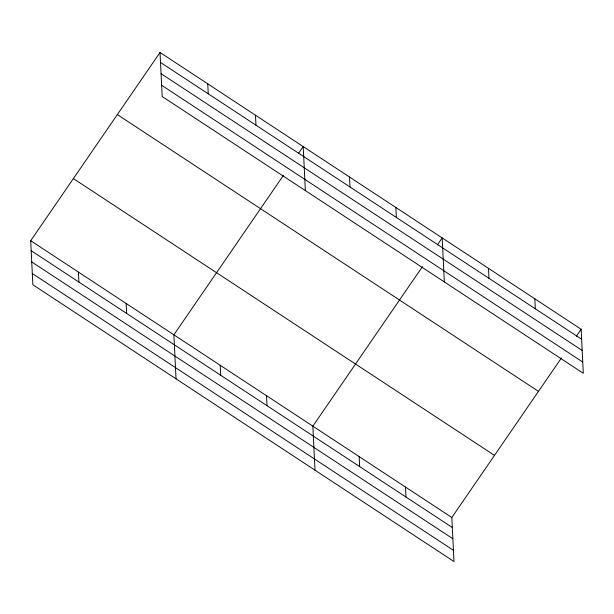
<?xml version="1.0" encoding="UTF-8"?>
<svg xmlns="http://www.w3.org/2000/svg" width="614" height="614" viewBox="0 0 614 614"><rect width="100%" height="100%" fill="white"/><g stroke="black" fill="none" stroke-linecap="round" stroke-linejoin="round"><path stroke-width="0.92" d="M561.411 357.977L451.82 517.502L453.976 561.534L32.857 284.75L30.7 240.719L160.024 52.466L581.143 329.25L583.3 373.281L162.18 96.498L160.024 52.466M283.468 175.305L173.877 334.822L176.034 378.861M298.404 153.561L303.209 146.569L305.358 190.601M422.44 266.645L312.848 426.162L315.005 470.201M437.375 244.902L442.18 237.91L444.329 281.941M576.346 336.234L581.143 329.25M160.515 62.451L581.635 339.235M161.068 73.688L582.187 350.471M161.628 85.262L582.747 362.045M117.351 114.588L538.47 391.371M73.381 178.597L494.5 455.381M30.7 240.719L451.82 517.502M31.191 250.704L452.311 527.487M31.736 261.94L452.856 538.724M32.304 273.514L453.424 550.305M534.825 298.803L535.308 308.788M488.498 268.356L488.99 278.342M395.853 207.463L396.345 217.448M405.493 487.055L405.984 497.048M349.527 177.016L350.018 187.001M359.175 456.609L359.658 466.602M255.478 115.202L255.969 125.187M266.53 395.715L267.013 405.708M207.755 83.834L208.246 93.819M220.203 365.269L220.695 375.261M126.154 303.454L126.645 313.439M78.423 272.086L78.914 282.072"/></g></svg>
